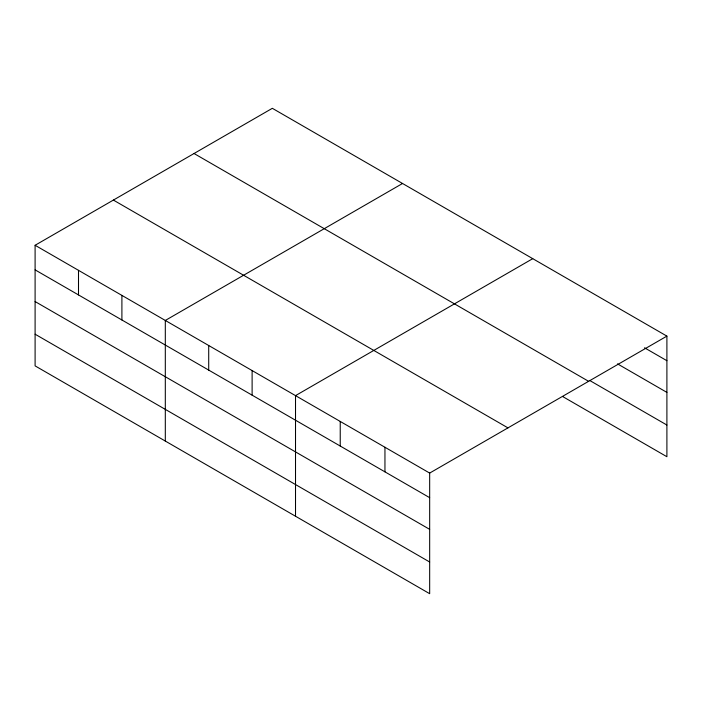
<?xml version="1.0" encoding="UTF-8"?>
<svg xmlns="http://www.w3.org/2000/svg" width="702" height="702" viewBox="0 0 702 702"><rect width="100%" height="100%" fill="white"/><g stroke="black" fill="none" stroke-linecap="round" stroke-linejoin="round"><path stroke-width="1.05" d="M429.668 529.352L429.668 473.078L35.1 245.279L35.1 365.882L429.668 593.69L429.668 529.352L35.1 301.553M35.1 245.279L272.332 108.31L666.9 336.118L666.9 456.721L562.556 396.481M402.536 183.485L165.312 320.454L165.312 441.058M532.748 258.661L295.516 395.63L295.516 516.233M429.668 473.078L666.9 336.118M644.541 347.797L666.9 360.705M617.523 363.882L666.9 392.392M589.575 380.396L666.9 425.035M194.042 153.51L588.618 381.318M113.382 200.079L507.958 427.878M35.1 269.866L429.668 497.674M35.1 334.196L429.668 562.004M384.95 447.262L384.95 471.849M340.233 421.446L340.233 446.033M252.115 370.568L252.115 395.156M208.713 345.507L208.713 370.103M121.902 295.393L121.902 319.98M78.501 270.331L78.501 294.928"/></g></svg>
